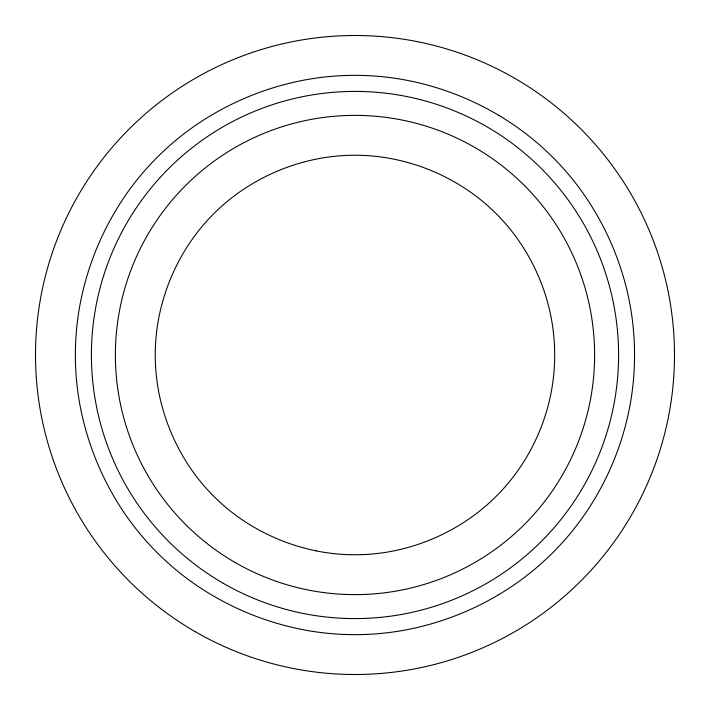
<?xml version="1.0" encoding="UTF-8"?>
<svg xmlns="http://www.w3.org/2000/svg" width="710" height="710" viewBox="0 0 710 710"><rect width="100%" height="100%" fill="white"/><g stroke="black" fill="none" stroke-linecap="round" stroke-linejoin="round"><path stroke-width="1.06" d="M498.713 594.687C534.106 573.671 564.707 544.712 587.436 510.384A284.719 284.719 0 0 0 626.176 422.876C637.358 378.536 637.349 331.464 626.184 287.124A284.719 284.719 0 0 0 587.427 199.625C564.716 165.279 534.097 136.338 498.713 115.313M316.119 550.862C341.714 556.072 368.312 556.072 393.908 550.862A204.631 204.631 0 0 0 465.955 520.98C487.77 506.585 506.585 487.752 521.042 465.982A203.317 203.317 0 0 0 548.723 403.466C556.693 371.8 556.667 338.182 548.706 306.516A203.388 203.388 0 0 0 521.025 244.018C506.585 222.23 487.743 203.433 465.955 189.011A204.675 204.675 0 0 0 393.899 159.164C368.312 153.928 341.705 153.946 316.11 159.146A204.622 204.622 0 0 0 244.027 189.011C222.221 203.406 203.415 222.239 188.993 244.018A204.578 204.578 0 0 0 159.155 316.101C153.928 341.696 153.946 368.312 159.146 393.917A204.515 204.515 0 0 0 188.993 465.982C203.397 487.788 222.23 506.594 244.018 521.007A204.675 204.675 0 0 0 316.119 550.853M498.713 594.678A287.364 287.364 0 0 1 422.84 626.122C378.536 637.491 331.472 637.491 287.168 626.14A287.364 287.364 0 0 1 211.252 594.696C171.882 571.408 138.592 538.109 115.295 498.748A287.204 287.204 0 0 1 83.878 422.849C72.518 378.536 72.526 331.464 83.869 287.151A287.204 287.204 0 0 1 115.295 211.252C138.592 171.882 171.891 138.601 211.252 115.304A287.364 287.364 0 0 1 287.168 83.86C331.472 72.509 378.536 72.509 422.84 83.869A287.364 287.364 0 0 1 498.713 115.322M195.25 631.696A319.5 319.5 0 0 0 674.5 355A319.5 319.5 0 0 0 195.25 78.304A319.5 319.5 0 0 0 195.25 631.696M223.206 583.274A263.587 263.587 0 0 0 618.587 355A263.587 263.587 0 0 0 223.206 126.726A263.587 263.587 0 0 0 223.206 583.274M235.188 562.524A239.625 239.625 0 0 0 594.625 355A239.625 239.625 0 0 0 235.188 147.476A239.625 239.625 0 0 0 235.188 562.524"/></g></svg>
